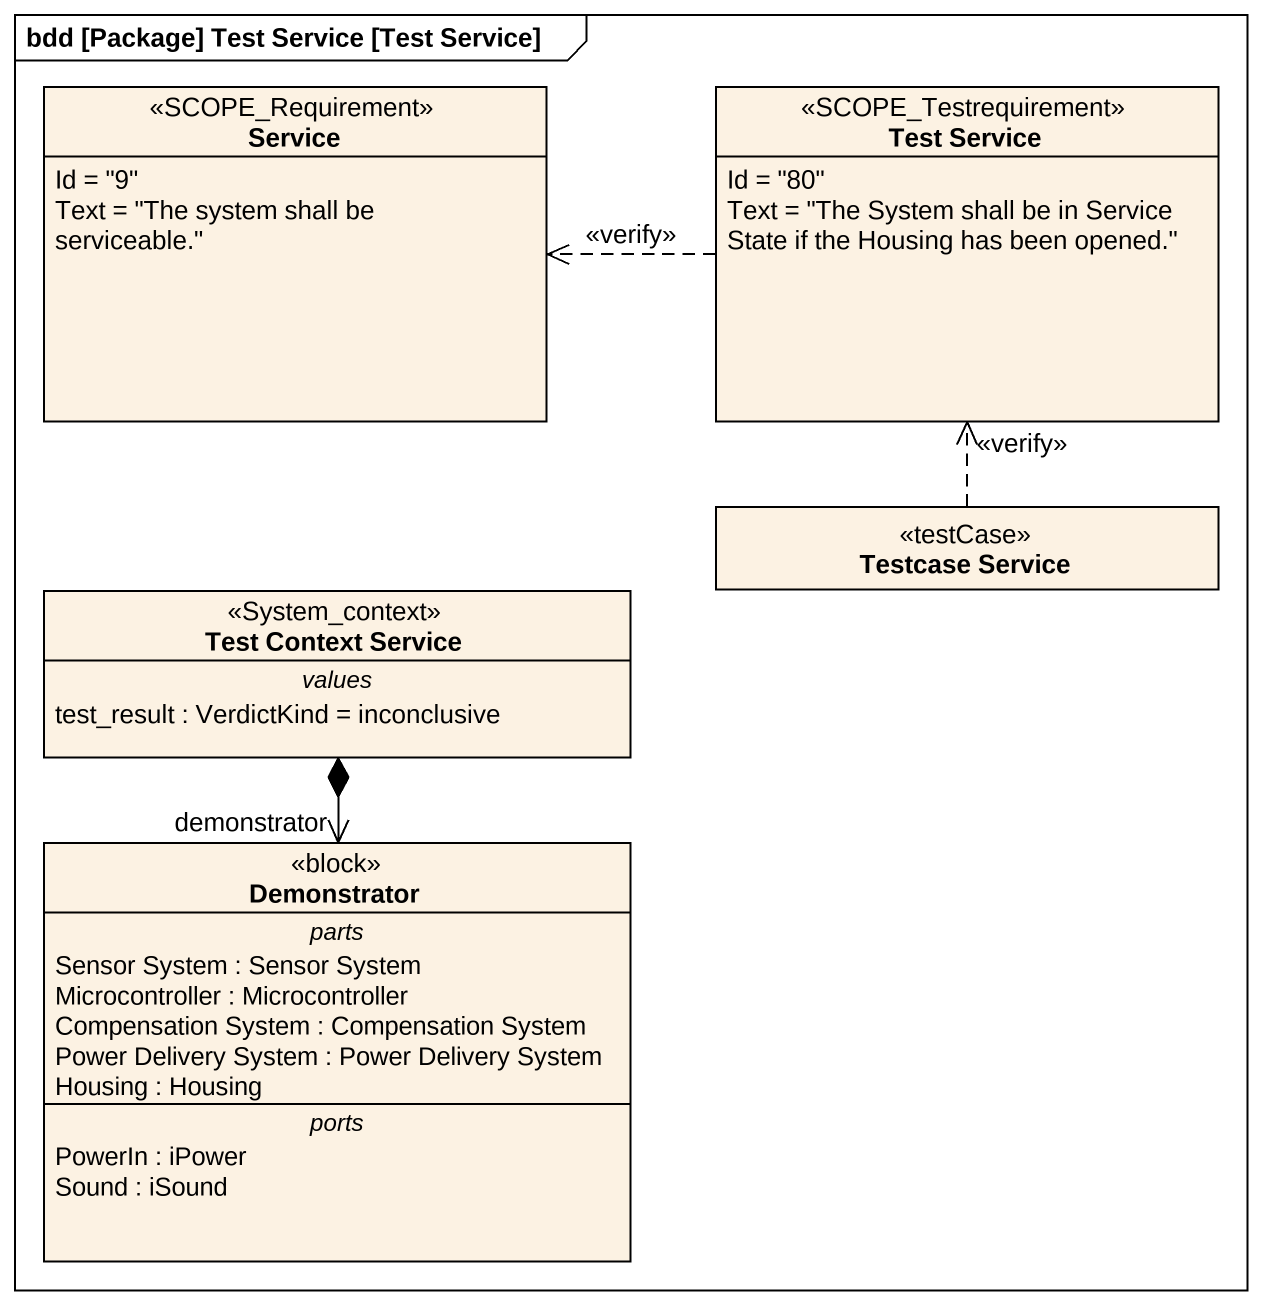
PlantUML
@startuml
mainframe bdd [Package] Test Service [Test Service]
hide circle
hide empty members
class Service <<SCOPE_Requirement>> {
  Id = "9"
  Text = "The system shall be serviceable."
}
class "Test Service" as Test_Service <<SCOPE_Testrequirement>> {
  Id = "80"
  Text = "The System shall be in Service State if the Housing has been opened."
}
class "Testcase Service" as Testcase_Service <<testCase>>
class "Test Context Service" as Test_Context_Service <<System_context>> {
  -- values --
  test_result : VerdictKind = inconclusive
}
class Demonstrator <<block>> {
  -- parts --
  Sensor System : Sensor System
  Microcontroller : Microcontroller
  Compensation System : Compensation System
  Power Delivery System : Power Delivery System
  Housing : Housing
  -- ports --
  PowerIn : iPower
  Sound : iSound
}
Test_Service .left.> Service : <<verify>>
Testcase_Service .up.> Test_Service : <<verify>>
Test_Context_Service *--> "demonstrator" Demonstrator
@enduml
